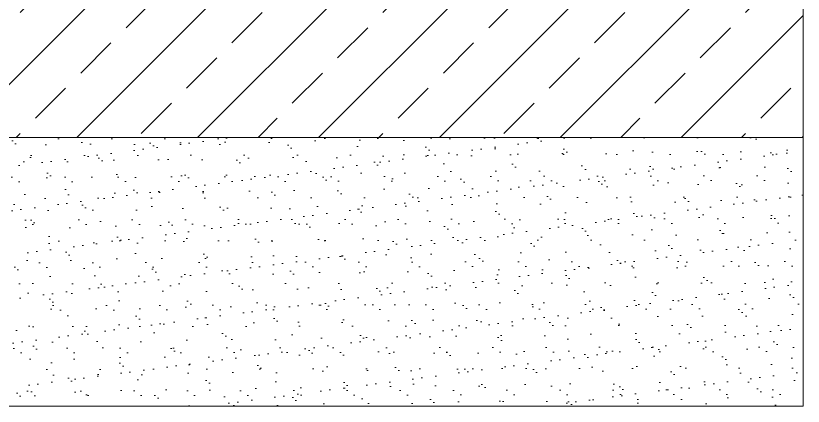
# Model space of a CAD drawing. Header units: millimetres. Extents: x 0 to 7790, y 0 to 17467.
# Drawn here: x 617 to 675.5, y 7366.5 to 7395.5 of the extents above; entities that cross this region are included whole.
import ezdxf

# ---------------------------------------------------------------- set-up
doc = ezdxf.new("R2010")
doc.units = ezdxf.units.MM
doc.linetypes.add('DIVIDE', pattern=[5.3, 2, -1, 0.15, -1, 0.15, -1])
doc.layers.get('0').update_dxf_attribs({"lineweight": 15})
for name, color, linetype, lineweight in [('_MB_konstrukcje_0.15', 251, 'Continuous', 15), ('_MB_kreskowanie_konstrukcje_0.09', 250, 'Continuous', 9), ('_MB_urwania_0.09', 133, 'DIVIDE', 9)]:
    doc.layers.add(name, color=color, linetype=linetype, lineweight=lineweight)
doc.layers.add('_MB_pomocnicze_niedrukowane', color=220, linetype='Continuous', lineweight=15, plot=False)

# ---------------------------------------------------------------- blocks, each defined once
blk = doc.blocks.new('*U381')
at = {"layer": '_MB_kreskowanie_konstrukcje_0.09'}
h = blk.add_hatch(dxfattribs=at)
h.set_pattern_fill('ANSI33', color=256)
h.set_pattern_definition([(45, (-27, 128.5), (-4.49013, 4.49013), []), (45, (-22.51, 128.5), (-4.49013, 4.49013), [3.175, -1.5875])])
h.paths.add_polyline_path([(70, 218.5), (-77, 218.5), (-77, 15), (-72, 10), (70, 10)])
h = blk.add_hatch(dxfattribs=at)
h.set_pattern_fill('AR-SAND', color=256, scale=0.05)
edge = h.paths.add_edge_path()
edge.add_line((9.999, -5.465), (9.699, -5.776))
edge.add_line((9.699, -5.776), (8.461, -5.776))
edge.add_line((8.461, -5.776), (8.311, -5.816))
edge.add_line((8.311, -5.816), (7.741, -6.145))
edge.add_line((7.741, -6.145), (7.301, -5.963))
edge.add_line((7.301, -5.963), (7.29, -5.923))
edge.add_line((7.29, -5.923), (7, -5.7))
edge.add_line((7, -5.7), (6.891, -5.7))
edge.add_line((6.891, -5.7), (6.741, -5.741))
edge.add_line((6.741, -5.741), (6.041, -6.145))
edge.add_line((6.041, -6.145), (5.601, -5.963))
edge.add_line((5.601, -5.963), (5.59, -5.923))
edge.add_line((5.59, -5.923), (5.301, -5.7))
edge.add_line((5.301, -5.7), (5.192, -5.7))
edge.add_line((5.192, -5.7), (5.042, -5.741))
edge.add_line((5.042, -5.741), (4.341, -6.145))
edge.add_line((4.341, -6.145), (3.901, -5.963))
edge.add_line((3.901, -5.963), (3.301, -6))
edge.add_line((3.301, -6), (3.301, -8.5))
edge.add_line((3.301, -8.5), (3.895, -8.558))
edge.add_line((3.895, -8.558), (4.341, -8.355))
edge.add_line((4.341, -8.355), (5.042, -8.76))
edge.add_line((5.042, -8.76), (5.192, -8.8))
edge.add_line((5.192, -8.8), (7.699, -8.8))
edge.add_line((7.699, -8.8), (7.999, -9.1))
edge.add_line((7.999, -9.1), (7.999, -9.7))
edge.add_line((7.999, -9.7), (7.699, -10))
edge.add_line((7.699, -10), (70, -10))
edge.add_line((70, -10), (70, 10))
edge.add_line((70, 10), (4.035, 10))
edge.add_arc((22.226, -3.153), 22.449, 144.13095, 171.9249)
edge.add_line((0, 0), (0, -0.911))
edge.add_line((0, -0.911), (2, -0.911))
edge.add_line((2, -0.911), (2, -0.301))
edge.add_line((2, -0.301), (2.3, -0.001))
edge.add_line((2.3, -0.001), (3.001, -0.001))
edge.add_line((3.001, -0.001), (3.301, -0.321))
edge.add_line((3.301, -0.321), (3.301, -4.21))
edge.add_line((3.301, -4.21), (9.999, -4.21))
edge.add_line((9.999, -4.21), (9.999, -5.465))
at = {"layer": '_MB_konstrukcje_0.15'}
for points in [[(70, 10), (-72, 10), (-77, 15), (-77, 47.436)], [(7.699, -10), (70, -10)]]:
    blk.add_lwpolyline(points, dxfattribs=at)
blk.add_lwpolyline([(70, 10), (4.035, 10, 0.121872)], format="xyb", dxfattribs=at)
at = {"layer": '_MB_pomocnicze_niedrukowane'}
blk.add_lwpolyline([(70, 218.5), (-77, 218.5), (-77, 15), (-72, 10), (70, 10)], close=True, dxfattribs=at)
blk.add_lwpolyline([(7.699, -10), (70, -10), (70, 10), (4.035, 10, 0.121872)], format="xyb", dxfattribs=at)
at = {"layer": '_MB_urwania_0.09'}
blk.add_lwpolyline([(70, -10), (70, 218.5), (-242, 218.5)], dxfattribs=at)

msp = doc.modelspace()

# ---------------------------------------------------------------- block references
msp.add_blockref('*U381', (605.5, 7376.5))

doc.saveas('drawing.dxf')
